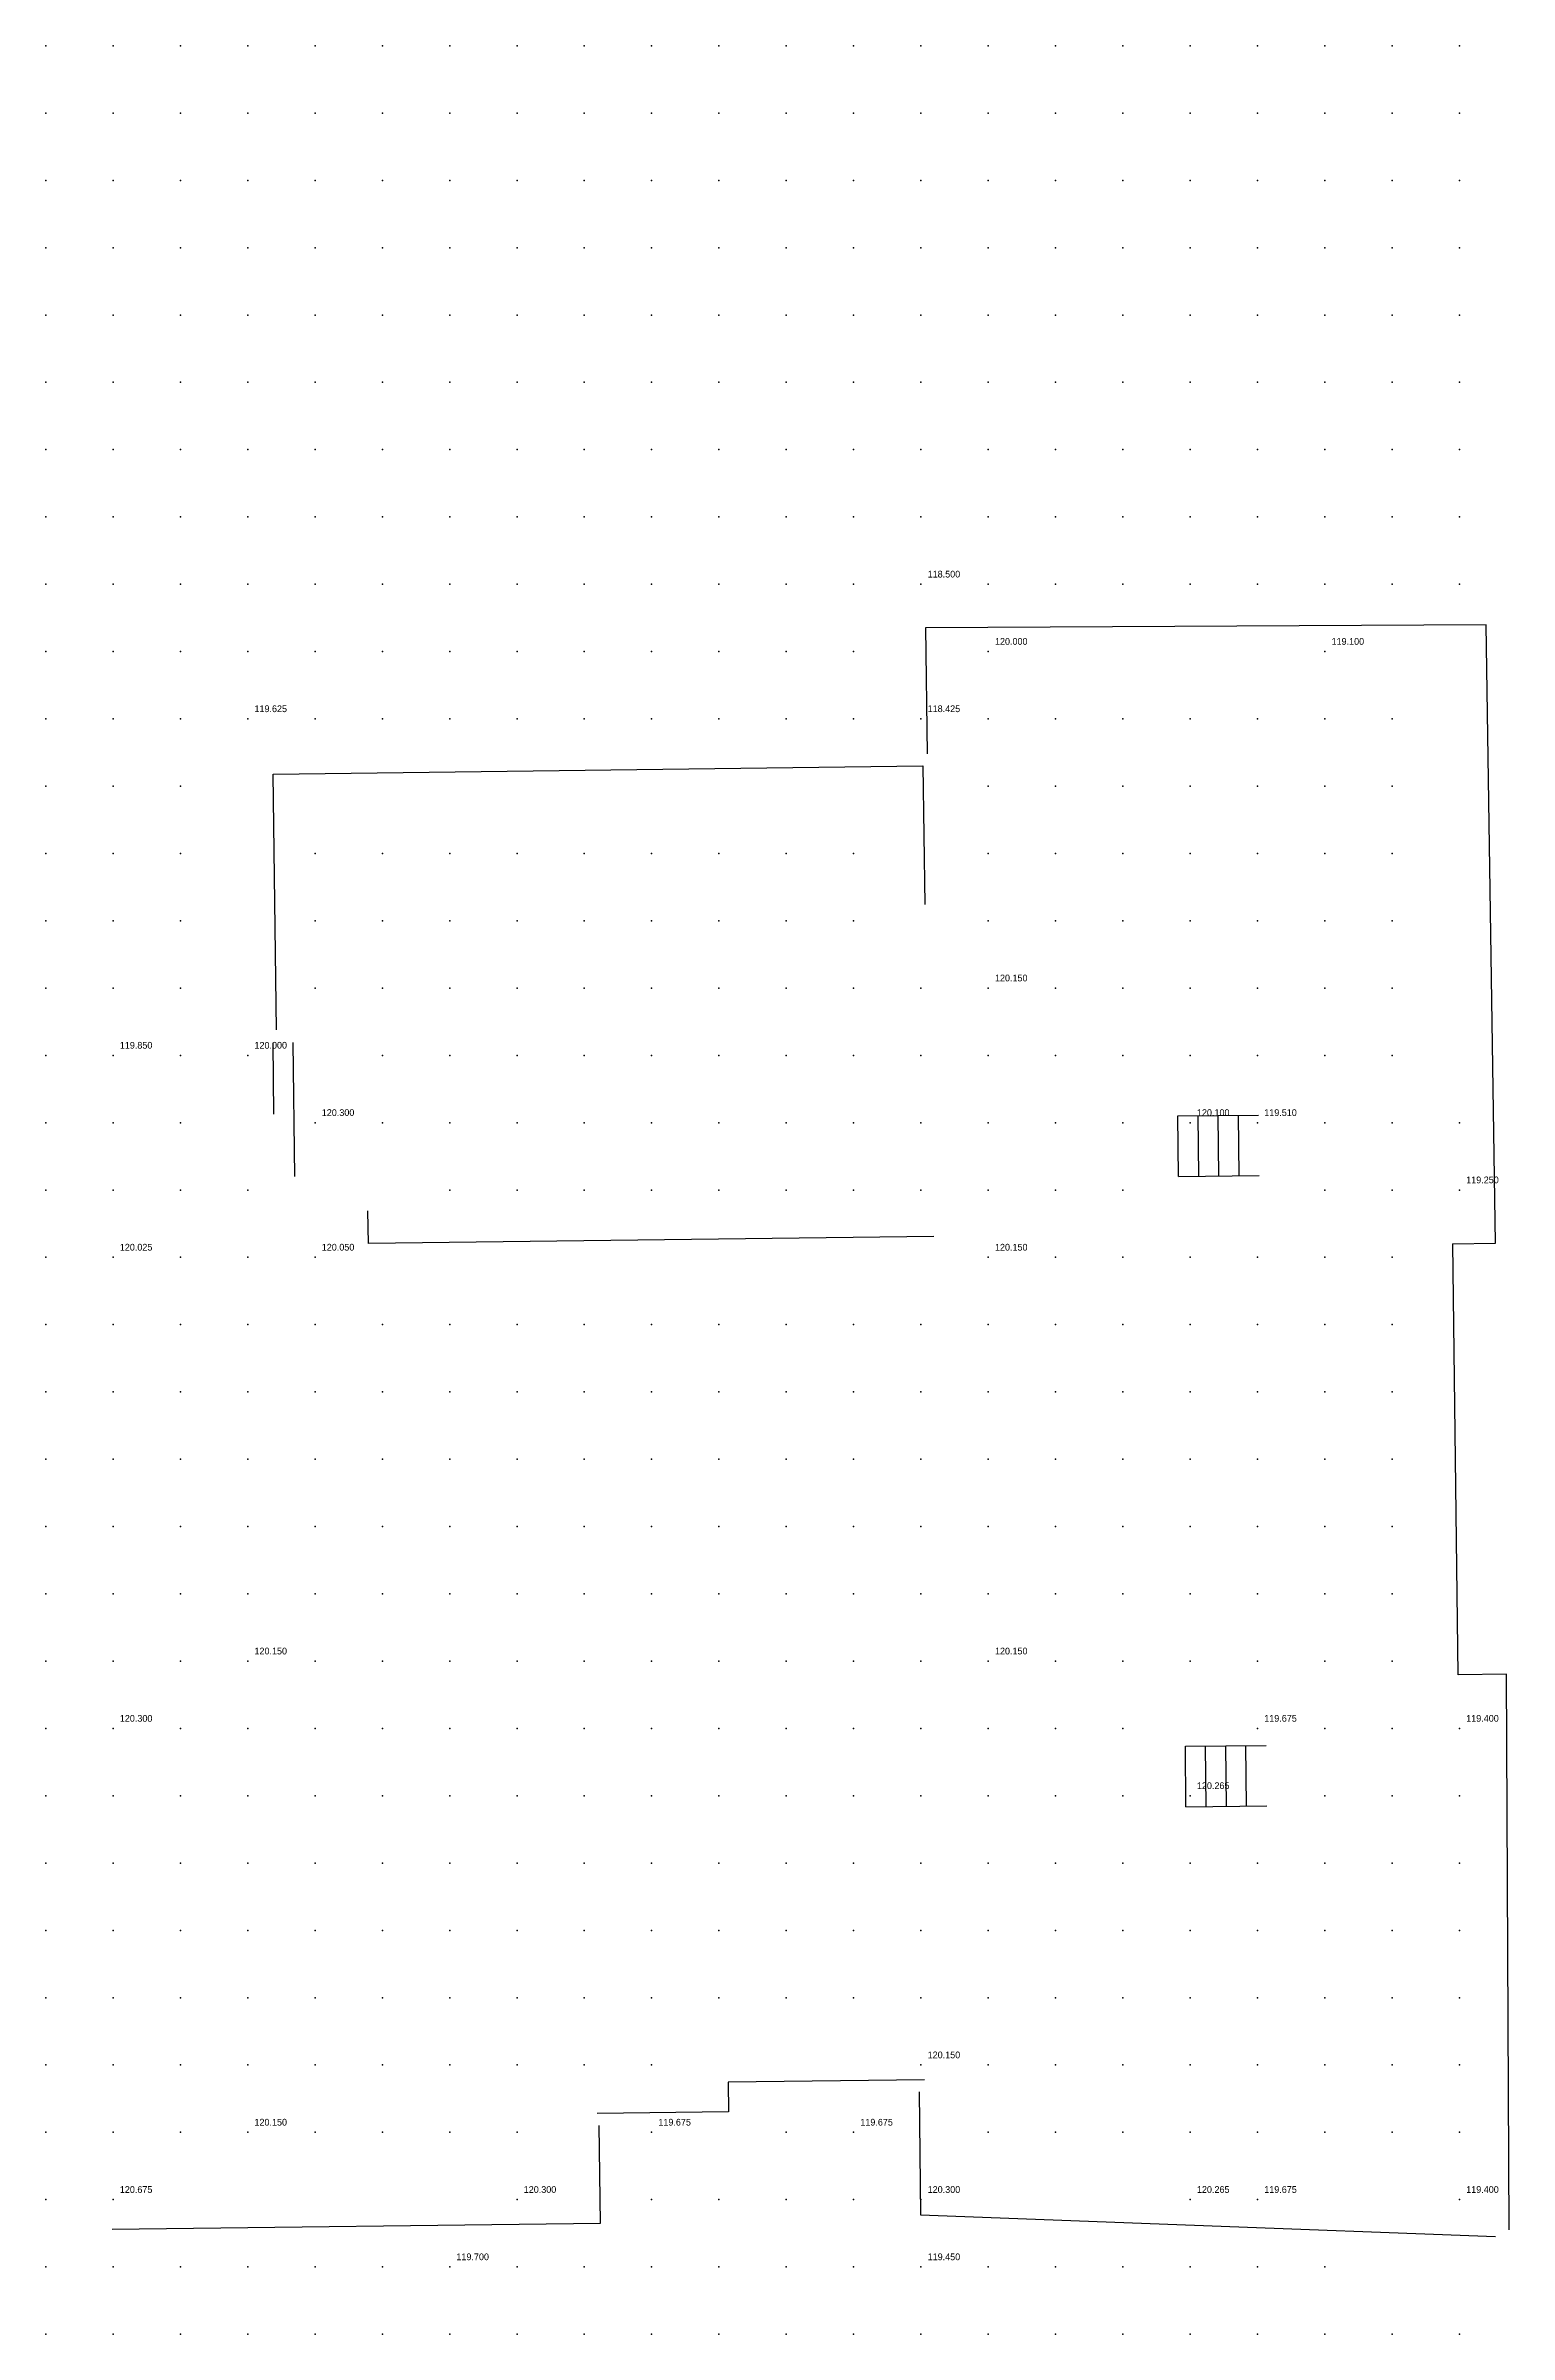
# Model space of a CAD drawing. Header units: metres. Extents: x 287878 to 288137, y 62805 to 63074.
# Drawn here: x 288035 to 288056.74, y 62976 to 63010 of the extents above; entities that cross this region are included whole.
import ezdxf

# ---------------------------------------------------------------- set-up
doc = ezdxf.new("R2010")
doc.units = ezdxf.units.M
for name, color, linetype in [('BARRIERS', 1, 'Continuous'), ('SURVEY_INTERP', 8, 'Continuous'), ('SURVEY_REAL', 3, 'Continuous')]:
    doc.layers.add(name, color=color, linetype=linetype)

msp = doc.modelspace()

# ---------------------------------------------------------------- linework, layer by layer
at = {"layer": 'BARRIERS'}
for p, q in [((288056.398, 63001.397), (288048.07, 63001.353)), ((288048.07, 63001.353), (288048.094, 62999.48)), ((288056.536, 62992.209), (288056.398, 63001.397)), ((288038.38, 62999.178), (288048.027, 62999.301)), ((288048.027, 62999.301), (288048.056, 62997.242)), ((288038.429, 62995.381), (288038.38, 62999.178)), ((288038.389, 62994.129), (288038.376, 62995.186)), ((288038.701, 62993.199), (288038.676, 62995.19)), ((288051.817, 62994.102), (288053.017, 62994.114)), ((288051.826, 62993.202), (288051.817, 62994.102)), ((288052.126, 62993.205), (288052.117, 62994.105)), ((288052.426, 62993.208), (288052.417, 62994.108)), ((288052.726, 62993.211), (288052.717, 62994.111)), ((288051.826, 62993.202), (288053.026, 62993.214)), ((288039.792, 62992.204), (288039.786, 62992.69)), ((288048.191, 62992.311), (288039.792, 62992.204)), ((288055.898, 62992.202), (288056.536, 62992.209)), ((288055.98, 62985.797), (288055.903, 62992.202)), ((288056.536, 62992.209), (288056.536, 62992.209)), ((288056.699, 62985.806), (288055.98, 62985.797)), ((288056.739, 62977.55), (288056.699, 62985.806)), ((288051.928, 62984.737), (288053.128, 62984.749)), ((288051.937, 62983.837), (288051.928, 62984.737)), ((288052.237, 62983.84), (288052.228, 62984.74)), ((288052.537, 62983.843), (288052.528, 62984.743)), ((288052.837, 62983.846), (288052.828, 62984.746)), ((288051.937, 62983.837), (288053.137, 62983.849)), ((288048.052, 62979.779), (288045.137, 62979.744)), ((288045.137, 62979.744), (288045.142, 62979.304)), ((288047.974, 62979.6), (288047.996, 62977.774)), ((288045.142, 62979.304), (288043.191, 62979.28)), ((288043.239, 62977.651), (288043.22, 62979.103)), ((288035.985, 62977.562), (288043.239, 62977.651)), ((288047.996, 62977.774), (288052.062, 62977.62)), ((288052.062, 62977.62), (288056.533, 62977.45))]:
    msp.add_line(p, q, dxfattribs=at)
at = {"layer": 'SURVEY_INTERP'}
for p in [(288035, 63010, 119.078), (288036, 63010, 118.974), (288037, 63010, 118.885), (288038, 63010, 118.811), (288039, 63010, 118.747), (288040, 63010, 118.694), (288041, 63010, 118.661), (288042, 63010, 118.646), (288043, 63010, 118.599), (288044, 63010, 118.51), (288045, 63010, 118.411), (288046, 63010, 118.348), (288047, 63010, 118.336), (288048, 63010, 118.295), (288049, 63010, 118.216), (288050, 63010, 118.123), (288051, 63010, 118.059), (288052, 63010, 118.048), (288053, 63010, 118.052), (288054, 63010, 118.043), (288055, 63010, 118.019), (288056, 63010, 117.988), (288035, 63009, 119.024), (288036, 63009, 118.959), (288037, 63009, 118.891), (288038, 63009, 118.828), (288039, 63009, 118.769), (288040, 63009, 118.716), (288041, 63009, 118.673), (288042, 63009, 118.636), (288043, 63009, 118.591), (288044, 63009, 118.529), (288045, 63009, 118.463), (288046, 63009, 118.411), (288047, 63009, 118.374), (288048, 63009, 118.331), (288049, 63009, 118.273), (288050, 63009, 118.211), (288051, 63009, 118.161), (288052, 63009, 118.129), (288053, 63009, 118.104), (288054, 63009, 118.078), (288055, 63009, 118.046), (288056, 63009, 118.011), (288035, 63008, 119.007), (288036, 63008, 118.958), (288037, 63008, 118.904), (288038, 63008, 118.849), (288039, 63008, 118.796), (288040, 63008, 118.745), (288041, 63008, 118.698), (288042, 63008, 118.654), (288043, 63008, 118.608), (288044, 63008, 118.557), (288045, 63008, 118.505), (288046, 63008, 118.457), (288047, 63008, 118.415), (288048, 63008, 118.371), (288049, 63008, 118.322), (288050, 63008, 118.271), (288051, 63008, 118.224), (288052, 63008, 118.182), (288053, 63008, 118.144), (288054, 63008, 118.105), (288055, 63008, 118.065), (288056, 63008, 118.025), (288035, 63007, 119.017), (288036, 63007, 118.974), (288037, 63007, 118.927), (288038, 63007, 118.879), (288039, 63007, 118.829), (288040, 63007, 118.779), (288041, 63007, 118.731), (288042, 63007, 118.684), (288043, 63007, 118.637), (288044, 63007, 118.59), (288045, 63007, 118.542), (288046, 63007, 118.497), (288047, 63007, 118.454), (288048, 63007, 118.411), (288049, 63007, 118.365), (288050, 63007, 118.317), (288051, 63007, 118.269), (288052, 63007, 118.221), (288053, 63007, 118.173), (288054, 63007, 118.123), (288055, 63007, 118.073), (288056, 63007, 118.025), (288035, 63006, 119.043), (288036, 63006, 119.003), (288037, 63006, 118.961), (288038, 63006, 118.917), (288039, 63006, 118.87), (288040, 63006, 118.821), (288041, 63006, 118.771), (288042, 63006, 118.722), (288043, 63006, 118.673), (288044, 63006, 118.625), (288045, 63006, 118.579), (288046, 63006, 118.535), (288047, 63006, 118.492), (288048, 63006, 118.45), (288049, 63006, 118.406), (288050, 63006, 118.358), (288051, 63006, 118.306), (288052, 63006, 118.251), (288053, 63006, 118.192), (288054, 63006, 118.131), (288055, 63006, 118.067), (288056, 63006, 118.006), (288035, 63005, 119.08), (288036, 63005, 119.044), (288037, 63005, 119.007), (288038, 63005, 118.966), (288039, 63005, 118.921), (288040, 63005, 118.87), (288041, 63005, 118.818), (288042, 63005, 118.765), (288043, 63005, 118.713), (288044, 63005, 118.663), (288045, 63005, 118.614), (288046, 63005, 118.568), (288047, 63005, 118.526), (288048, 63005, 118.487), (288049, 63005, 118.445), (288050, 63005, 118.396), (288051, 63005, 118.34), (288052, 63005, 118.276), (288053, 63005, 118.206), (288054, 63005, 118.129), (288055, 63005, 118.046), (288056, 63005, 117.961), (288035, 63004, 119.125), (288036, 63004, 119.096), (288037, 63004, 119.067), (288038, 63004, 119.032), (288039, 63004, 118.986), (288040, 63004, 118.931), (288041, 63004, 118.872), (288042, 63004, 118.813), (288043, 63004, 118.756), (288044, 63004, 118.7), (288045, 63004, 118.647), (288046, 63004, 118.596), (288047, 63004, 118.552), (288048, 63004, 118.517), (288049, 63004, 118.482), (288050, 63004, 118.435), (288051, 63004, 118.374), (288052, 63004, 118.301), (288053, 63004, 118.219), (288054, 63004, 118.123), (288055, 63004, 118.014), (288056, 63004, 117.895), (288035, 63003, 119.177), (288036, 63003, 119.161), (288037, 63003, 119.147), (288038, 63003, 119.123), (288039, 63003, 119.074), (288040, 63003, 119.006), (288041, 63003, 118.934), (288042, 63003, 118.865), (288043, 63003, 118.801), (288044, 63003, 118.74), (288045, 63003, 118.679), (288046, 63003, 118.617), (288047, 63003, 118.556), (288048, 63003, 118.522), (288049, 63003, 118.509), (288050, 63003, 118.472), (288051, 63003, 118.409), (288052, 63003, 118.329), (288053, 63003, 118.234), (288054, 63003, 118.122), (288055, 63003, 117.985), (288056, 63003, 117.83), (288035, 63002, 119.233), (288036, 63002, 119.238), (288037, 63002, 119.26), (288038, 63002, 119.261), (288039, 63002, 119.199), (288040, 63002, 119.099), (288041, 63002, 119.002), (288042, 63002, 118.92), (288043, 63002, 118.848), (288044, 63002, 118.782), (288045, 63002, 118.716), (288046, 63002, 118.641), (288047, 63002, 118.552), (288049, 63002, 118.523), (288050, 63002, 118.508), (288051, 63002, 118.448), (288052, 63002, 118.363), (288053, 63002, 118.26), (288054, 63002, 118.136), (288055, 63002, 117.983), (288056, 63002, 117.798), (288035, 63001, 119.289), (288036, 63001, 119.32), (288037, 63001, 119.405), (288038, 63001, 119.472), (288039, 63001, 119.365), (288040, 63001, 119.198), (288041, 63001, 119.07), (288042, 63001, 118.975), (288043, 63001, 118.898), (288044, 63001, 118.831), (288045, 63001, 118.766), (288046, 63001, 118.695), (288047, 63001, 118.613), (288035, 63000, 119.337), (288036, 63000, 119.376), (288037, 63000, 119.498), (288039, 63000, 119.473), (288040, 63000, 119.263), (288041, 63000, 119.122), (288042, 63000, 119.024), (288043, 63000, 118.949), (288044, 63000, 118.886), (288045, 63000, 118.831), (288046, 63000, 118.78), (288047, 63000, 118.731), (288049, 63000, 118.682), (288050, 63000, 118.647), (288051, 63000, 118.573), (288052, 63000, 118.47), (288053, 63000, 118.351), (288054, 63000, 118.223), (288055, 63000, 118.093), (288035, 62999, 119.38), (288036, 62999, 119.398), (288037, 62999, 119.454), (288049, 62999, 118.862), (288050, 62999, 118.797), (288051, 62999, 118.685), (288052, 62999, 118.552), (288053, 62999, 118.414), (288054, 62999, 118.277), (288055, 62999, 118.14), (288035, 62998, 119.436), (288036, 62998, 119.435), (288037, 62998, 119.428), (288039, 62998, 119.35), (288040, 62998, 119.266), (288041, 62998, 119.181), (288042, 62998, 119.107), (288043, 62998, 119.047), (288044, 62998, 119.003), (288045, 62998, 118.981), (288046, 62998, 118.991), (288047, 62998, 119.043), (288049, 62998, 119.168), (288050, 62998, 119.048), (288051, 62998, 118.846), (288052, 62998, 118.654), (288053, 62998, 118.486), (288054, 62998, 118.333), (288055, 62998, 118.18), (288035, 62997, 119.523), (288036, 62997, 119.532), (288037, 62997, 119.493), (288039, 62997, 119.362), (288040, 62997, 119.29), (288041, 62997, 119.217), (288042, 62997, 119.15), (288043, 62997, 119.095), (288044, 62997, 119.059), (288045, 62997, 119.052), (288046, 62997, 119.095), (288047, 62997, 119.228), (288049, 62997, 119.704), (288050, 62997, 119.431), (288051, 62997, 119.038), (288052, 62997, 118.761), (288053, 62997, 118.563), (288054, 62997, 118.399), (288055, 62997, 118.236), (288035, 62996, 119.648), (288036, 62996, 119.709), (288037, 62996, 119.625), (288039, 62996, 119.419), (288040, 62996, 119.342), (288041, 62996, 119.268), (288042, 62996, 119.199), (288043, 62996, 119.143), (288044, 62996, 119.109), (288045, 62996, 119.11), (288046, 62996, 119.17), (288047, 62996, 119.344), (288048, 62996, 119.748), (288050, 62996, 119.7), (288051, 62996, 119.164), (288052, 62996, 118.844), (288053, 62996, 118.636), (288054, 62996, 118.48), (288055, 62996, 118.332), (288035, 62995, 119.734), (288037, 62995, 119.722), (288040, 62995, 119.419), (288041, 62995, 119.333), (288042, 62995, 119.252), (288043, 62995, 119.189), (288044, 62995, 119.153), (288045, 62995, 119.153), (288046, 62995, 119.207), (288047, 62995, 119.341), (288048, 62995, 119.579), (288049, 62995, 119.753), (288050, 62995, 119.512), (288051, 62995, 119.156), (288052, 62995, 118.888), (288053, 62995, 118.702), (288054, 62995, 118.582), (288055, 62995, 118.501), (288035, 62994, 119.72), (288036, 62994, 119.764), (288037, 62994, 119.717), (288040, 62994, 119.534), (288041, 62994, 119.416), (288042, 62994, 119.31), (288043, 62994, 119.233), (288044, 62994, 119.19), (288045, 62994, 119.186), (288046, 62994, 119.231), (288047, 62994, 119.33), (288048, 62994, 119.453), (288049, 62994, 119.498), (288050, 62994, 119.373), (288051, 62994, 119.142), (288054, 62994, 118.694), (288055, 62994, 118.762), (288056, 62994, 118.841), (288035, 62993, 119.778), (288036, 62993, 119.851), (288037, 62993, 119.787), (288038, 62993, 119.778), (288041, 62993, 119.509), (288042, 62993, 119.363), (288043, 62993, 119.27), (288044, 62993, 119.219), (288045, 62993, 119.212), (288046, 62993, 119.26), (288047, 62993, 119.385), (288048, 62993, 119.61), (288049, 62993, 119.773), (288050, 62993, 119.544), (288051, 62993, 119.205), (288054, 62993, 118.766), (288055, 62993, 118.953), (288035, 62992, 119.862), (288037, 62992, 119.867), (288038, 62992, 119.871), (288050, 62992, 119.744), (288051, 62992, 119.258), (288052, 62992, 118.974), (288053, 62992, 118.813), (288054, 62992, 118.757), (288055, 62992, 118.835), (288035, 62991, 119.79), (288036, 62991, 119.866), (288037, 62991, 119.801), (288038, 62991, 119.796), (288039, 62991, 119.854), (288040, 62991, 119.729), (288041, 62991, 119.541), (288042, 62991, 119.4), (288043, 62991, 119.307), (288044, 62991, 119.252), (288045, 62991, 119.236), (288046, 62991, 119.269), (288047, 62991, 119.381), (288048, 62991, 119.606), (288049, 62991, 119.775), (288050, 62991, 119.538), (288051, 62991, 119.197), (288052, 62991, 118.958), (288053, 62991, 118.803), (288054, 62991, 118.713), (288055, 62991, 118.676), (288035, 62990, 119.704), (288036, 62990, 119.726), (288037, 62990, 119.713), (288038, 62990, 119.697), (288039, 62990, 119.675), (288040, 62990, 119.602), (288041, 62990, 119.493), (288042, 62990, 119.39), (288043, 62990, 119.31), (288044, 62990, 119.258), (288045, 62990, 119.236), (288046, 62990, 119.249), (288047, 62990, 119.299), (288048, 62990, 119.371), (288049, 62990, 119.391), (288050, 62990, 119.281), (288051, 62990, 119.099), (288052, 62990, 118.926), (288053, 62990, 118.785), (288054, 62990, 118.676), (288055, 62990, 118.588), (288035, 62989, 119.682), (288036, 62989, 119.694), (288037, 62989, 119.692), (288038, 62989, 119.673), (288039, 62989, 119.629), (288040, 62989, 119.558), (288041, 62989, 119.47), (288042, 62989, 119.384), (288043, 62989, 119.312), (288044, 62989, 119.262), (288045, 62989, 119.238), (288046, 62989, 119.242), (288047, 62989, 119.268), (288048, 62989, 119.294), (288049, 62989, 119.281), (288050, 62989, 119.197), (288051, 62989, 119.061), (288052, 62989, 118.911), (288053, 62989, 118.774), (288054, 62989, 118.655), (288055, 62989, 118.543), (288035, 62988, 119.717), (288036, 62988, 119.743), (288037, 62988, 119.761), (288038, 62988, 119.754), (288039, 62988, 119.687), (288040, 62988, 119.583), (288041, 62988, 119.478), (288042, 62988, 119.388), (288043, 62988, 119.317), (288044, 62988, 119.269), (288045, 62988, 119.248), (288046, 62988, 119.259), (288047, 62988, 119.308), (288048, 62988, 119.38), (288049, 62988, 119.399), (288050, 62988, 119.288), (288051, 62988, 119.105), (288052, 62988, 118.928), (288053, 62988, 118.781), (288054, 62988, 118.657), (288055, 62988, 118.537), (288035, 62987, 119.809), (288036, 62987, 119.865), (288037, 62987, 119.912), (288038, 62987, 119.963), (288039, 62987, 119.836), (288040, 62987, 119.648), (288041, 62987, 119.503), (288042, 62987, 119.398), (288043, 62987, 119.323), (288044, 62987, 119.275), (288045, 62987, 119.26), (288046, 62987, 119.29), (288047, 62987, 119.399), (288048, 62987, 119.623), (288049, 62987, 119.789), (288050, 62987, 119.554), (288051, 62987, 119.209), (288052, 62987, 118.965), (288053, 62987, 118.803), (288054, 62987, 118.693), (288055, 62987, 118.605), (288035, 62986, 119.964), (288036, 62986, 120.076), (288037, 62986, 120.039), (288039, 62986, 119.951), (288040, 62986, 119.69), (288041, 62986, 119.518), (288042, 62986, 119.404), (288043, 62986, 119.327), (288044, 62986, 119.28), (288045, 62986, 119.266), (288046, 62986, 119.306), (288047, 62986, 119.455), (288048, 62986, 119.811), (288050, 62986, 119.765), (288051, 62986, 119.276), (288052, 62986, 118.989), (288053, 62986, 118.828), (288054, 62986, 118.763), (288055, 62986, 118.814), (288035, 62985, 120.08), (288037, 62985, 120.081), (288038, 62985, 119.993), (288039, 62985, 119.856), (288040, 62985, 119.66), (288041, 62985, 119.508), (288042, 62985, 119.401), (288043, 62985, 119.327), (288044, 62985, 119.28), (288045, 62985, 119.263), (288046, 62985, 119.291), (288047, 62985, 119.399), (288048, 62985, 119.625), (288049, 62985, 119.793), (288050, 62985, 119.558), (288051, 62985, 119.213), (288054, 62985, 118.818), (288055, 62985, 119.019), (288035, 62984, 119.965), (288036, 62984, 120.075), (288037, 62984, 119.963), (288038, 62984, 119.835), (288039, 62984, 119.723), (288040, 62984, 119.596), (288041, 62984, 119.483), (288042, 62984, 119.392), (288043, 62984, 119.324), (288044, 62984, 119.278), (288045, 62984, 119.255), (288046, 62984, 119.26), (288047, 62984, 119.301), (288048, 62984, 119.368), (288049, 62984, 119.388), (288050, 62984, 119.278), (288051, 62984, 119.1), (288054, 62984, 118.804), (288055, 62984, 118.887), (288056, 62984, 118.958), (288035, 62983, 119.8), (288036, 62983, 119.833), (288037, 62983, 119.794), (288038, 62983, 119.721), (288039, 62983, 119.638), (288040, 62983, 119.549), (288041, 62983, 119.461), (288042, 62983, 119.385), (288043, 62983, 119.323), (288044, 62983, 119.279), (288045, 62983, 119.253), (288046, 62983, 119.242), (288047, 62983, 119.241), (288048, 62983, 119.236), (288049, 62983, 119.205), (288050, 62983, 119.129), (288051, 62983, 119.021), (288052, 62983, 118.912), (288053, 62983, 118.824), (288054, 62983, 118.768), (288055, 62983, 118.74), (288056, 62983, 118.679), (288035, 62982, 119.702), (288036, 62982, 119.715), (288037, 62982, 119.706), (288038, 62982, 119.672), (288039, 62982, 119.613), (288040, 62982, 119.536), (288041, 62982, 119.456), (288042, 62982, 119.385), (288043, 62982, 119.328), (288044, 62982, 119.288), (288045, 62982, 119.266), (288046, 62982, 119.256), (288047, 62982, 119.242), (288048, 62982, 119.209), (288049, 62982, 119.152), (288050, 62982, 119.076), (288051, 62982, 118.988), (288052, 62982, 118.9), (288053, 62982, 118.824), (288054, 62982, 118.762), (288055, 62982, 118.706), (288056, 62982, 118.633), (288035, 62981, 119.66), (288036, 62981, 119.688), (288037, 62981, 119.724), (288038, 62981, 119.731), (288039, 62981, 119.667), (288040, 62981, 119.566), (288041, 62981, 119.473), (288042, 62981, 119.398), (288043, 62981, 119.341), (288044, 62981, 119.306), (288045, 62981, 119.301), (288046, 62981, 119.319), (288047, 62981, 119.322), (288048, 62981, 119.267), (288049, 62981, 119.175), (288050, 62981, 119.079), (288051, 62981, 118.988), (288052, 62981, 118.906), (288053, 62981, 118.841), (288054, 62981, 118.792), (288055, 62981, 118.751), (288056, 62981, 118.695), (288035, 62980, 119.647), (288036, 62980, 119.717), (288037, 62980, 119.851), (288038, 62980, 119.947), (288039, 62980, 119.813), (288040, 62980, 119.626), (288041, 62980, 119.505), (288042, 62980, 119.423), (288043, 62980, 119.361), (288044, 62980, 119.329), (288049, 62980, 119.239), (288050, 62980, 119.11), (288051, 62980, 119.006), (288052, 62980, 118.925), (288053, 62980, 118.872), (288054, 62980, 118.856), (288055, 62980, 118.87), (288056, 62980, 118.861), (288035, 62979, 119.636), (288036, 62979, 119.737), (288037, 62979, 119.955), (288039, 62979, 119.923), (288040, 62979, 119.661), (288041, 62979, 119.546), (288042, 62979, 119.464), (288046, 62979, 119.518), (288049, 62979, 119.291), (288050, 62979, 119.145), (288051, 62979, 119.029), (288052, 62979, 118.946), (288053, 62979, 118.908), (288054, 62979, 118.938), (288055, 62979, 119.065), (288056, 62979, 119.168), (288035, 62978, 119.605), (288044, 62978, 119.349), (288045, 62978, 119.356), (288046, 62978, 119.437), (288047, 62978, 119.495), (288035, 62977, 119.556), (288036, 62977, 119.597), (288037, 62977, 119.657), (288038, 62977, 119.681), (288039, 62977, 119.637), (288040, 62977, 119.635), (288042, 62977, 119.59), (288043, 62977, 119.426), (288044, 62977, 119.335), (288045, 62977, 119.314), (288046, 62977, 119.344), (288047, 62977, 119.394), (288049, 62977, 119.347), (288050, 62977, 119.177), (288051, 62977, 119.043), (288052, 62977, 118.956), (288053, 62977, 118.922), (288054, 62977, 118.961), (288035, 62976, 119.503), (288036, 62976, 119.515), (288037, 62976, 119.532), (288038, 62976, 119.539), (288039, 62976, 119.537), (288040, 62976, 119.566), (288041, 62976, 119.599), (288042, 62976, 119.516), (288043, 62976, 119.387), (288044, 62976, 119.301), (288045, 62976, 119.268), (288046, 62976, 119.277), (288047, 62976, 119.32), (288048, 62976, 119.353), (288049, 62976, 119.272), (288050, 62976, 119.135), (288051, 62976, 119.018), (288052, 62976, 118.937), (288053, 62976, 118.895), (288054, 62976, 118.896), (288055, 62976, 118.93), (288056, 62976, 118.939)]:
    msp.add_point(p, dxfattribs=at)
at = {"layer": 'SURVEY_REAL'}
for p in [(288048, 63002, 118.5), (288049, 63001, 120), (288054, 63001, 119.1), (288038, 63000, 119.625), (288048, 63000, 118.425), (288049, 62996, 120.15), (288036, 62995, 119.85), (288038, 62995, 120), (288039, 62994, 120.3), (288052, 62994, 120.1), (288053, 62994, 119.51), (288056, 62993, 119.25), (288036, 62992, 120.025), (288039, 62992, 120.05), (288049, 62992, 120.15), (288038, 62986, 120.15), (288049, 62986, 120.15), (288036, 62985, 120.3), (288053, 62985, 119.675), (288056, 62985, 119.4), (288052, 62984, 120.265), (288048, 62980, 120.15), (288038, 62979, 120.15), (288044, 62979, 119.675), (288047, 62979, 119.675), (288036, 62978, 120.675), (288042, 62978, 120.3), (288048, 62978, 120.3), (288052, 62978, 120.265), (288053, 62978, 119.675), (288056, 62978, 119.4), (288041, 62977, 119.7), (288048, 62977, 119.45)]:
    msp.add_point(p, dxfattribs=at)

# ---------------------------------------------------------------- texts
for s, p in [('118.500', (288048.1, 63002.1, 118.5)), ('120.000', (288049.1, 63001.1, 120)), ('119.100', (288054.1, 63001.1, 119.1)), ('119.625', (288038.1, 63000.1, 119.625)), ('118.425', (288048.1, 63000.1, 118.425)), ('120.150', (288049.1, 62996.1, 120.15)), ('119.850', (288036.1, 62995.1, 119.85)), ('120.000', (288038.1, 62995.1, 120)), ('120.300', (288039.1, 62994.1, 120.3)), ('120.100', (288052.1, 62994.1, 120.1)), ('119.510', (288053.1, 62994.1, 119.51)), ('119.250', (288056.1, 62993.1, 119.25)), ('120.025', (288036.1, 62992.1, 120.025)), ('120.050', (288039.1, 62992.1, 120.05)), ('120.150', (288049.1, 62992.1, 120.15)), ('120.150', (288038.1, 62986.1, 120.15)), ('120.150', (288049.1, 62986.1, 120.15)), ('120.300', (288036.1, 62985.1, 120.3)), ('119.675', (288053.1, 62985.1, 119.675)), ('119.400', (288056.1, 62985.1, 119.4)), ('120.265', (288052.1, 62984.1, 120.265)), ('120.150', (288048.1, 62980.1, 120.15)), ('120.150', (288038.1, 62979.1, 120.15)), ('119.675', (288044.1, 62979.1, 119.675)), ('119.675', (288047.1, 62979.1, 119.675)), ('120.675', (288036.1, 62978.1, 120.675)), ('120.300', (288042.1, 62978.1, 120.3)), ('120.300', (288048.1, 62978.1, 120.3)), ('120.265', (288052.1, 62978.1, 120.265)), ('119.675', (288053.1, 62978.1, 119.675)), ('119.400', (288056.1, 62978.1, 119.4)), ('119.700', (288041.1, 62977.1, 119.7)), ('119.450', (288048.1, 62977.1, 119.45))]:
    msp.add_text(s, height=0.1, dxfattribs=at).set_placement(p)

doc.saveas('drawing.dxf')
